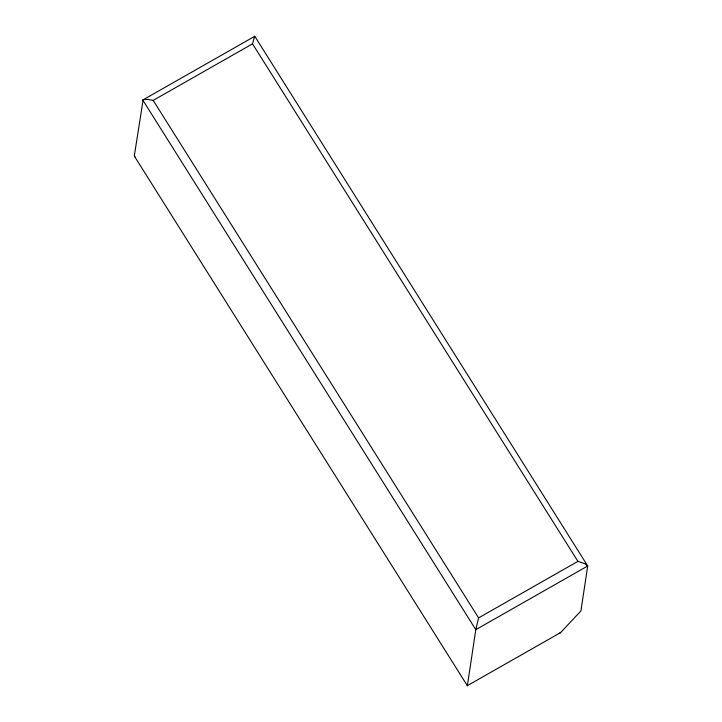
<?xml version="1.0" encoding="UTF-8"?>
<svg xmlns="http://www.w3.org/2000/svg" width="722" height="722" viewBox="0 0 722 722"><rect width="100%" height="100%" fill="white"/><g stroke="black" fill="none" stroke-linecap="round" stroke-linejoin="round"><path stroke-width="1.08" d="M135.483 157.414L134.292 156.015L143.182 99.555L148.091 99.428L153.19 100.385L252.519 43.843L254.667 36.1L587.708 565.985L580.912 610.938L560.191 633.041L559.108 633.311M254.667 36.326L142.757 100.024L475.807 629.683L587.708 565.985L584.982 563.747L577.925 561.364L478.596 617.897L475.807 629.683L467.333 685.9L467.504 685.449M560.624 632.58L467.333 685.674L134.292 156.015M252.519 43.843L577.925 561.364M153.19 100.385L478.596 617.897"/></g></svg>
